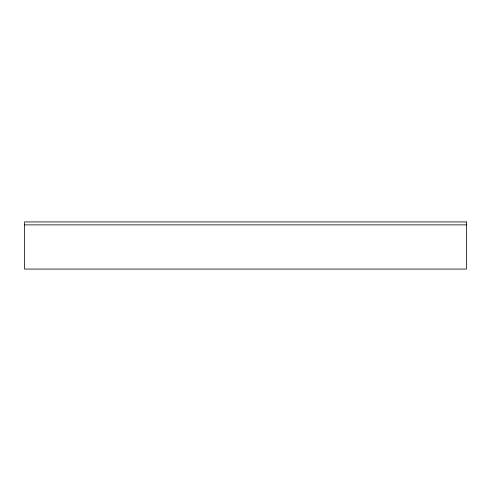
<?xml version="1.0" encoding="UTF-8"?>
<svg xmlns="http://www.w3.org/2000/svg" width="491" height="491" viewBox="0 0 491 491"><rect width="100%" height="100%" fill="white"/><g stroke="black" fill="none" stroke-linecap="round" stroke-linejoin="round"><path stroke-width="0.74" d="M24.55 224.878L466.45 224.878M466.45 221.932L24.55 221.932L24.55 269.068L466.45 269.068L466.45 221.932"/></g></svg>
